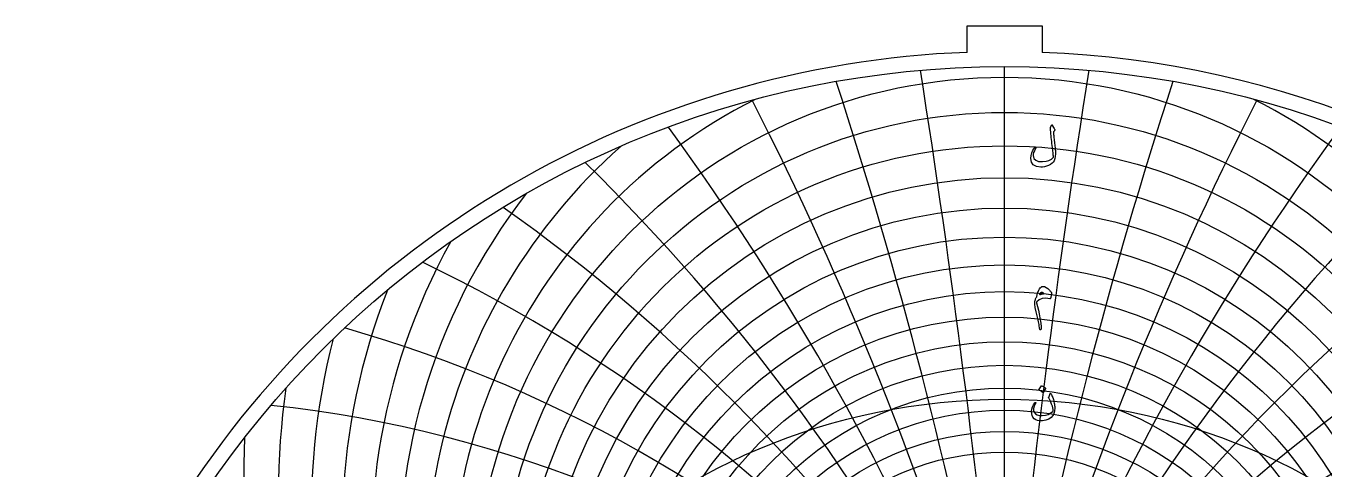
# Model space of a CAD drawing. Header units: millimetres. Extents: x -137 to 137, y -137 to 141.
# Drawn here: x -137.1 to 44.8, y 78.6 to 140.7 of the extents above; entities that cross this region are included whole.
import ezdxf

# ---------------------------------------------------------------- set-up
doc = ezdxf.new("R2010")
doc.units = ezdxf.units.MM
for name, color, linetype in [('CUT_OUTER', 1, 'Continuous'), ('ENGRAVE', 7, 'Continuous'), ('ENGRAVE_FINE', 8, 'Continuous'), ('TEXT', 5, 'Continuous')]:
    doc.layers.add(name, color=color, linetype=linetype)

msp = doc.modelspace()

# ---------------------------------------------------------------- linework, layer by layer
at = {"layer": 'CUT_OUTER'}
for points in [[(-5.25, 140.7), (5.25, 140.7), (5.25, 137)], [(-5.25, 137), (-5.25, 140.7)]]:
    msp.add_lwpolyline(points, dxfattribs=at)
for start, end in [(92.1943, 204.6095), (204.6093, 87.8054)]:
    msp.add_arc((0, 0), 137.1, start, end, dxfattribs=at)
at = {"layer": 'ENGRAVE'}
msp.add_lwpolyline([(0, -135), (0, 135)], dxfattribs=at)
for centre, radius in [((0, 0), 135), ((0, 54.68), 64.75), ((0, 48.78), 51.1), ((0, 0), 88.37), ((0, 44.63), 39.23)]:
    msp.add_circle(centre, radius, dxfattribs=at)
for centre, radius, start, end in [((0, 63.11), 81.09, 131.5057, 48.4943), ((0, 75.53), 101.71, 171.8618, 8.1382)]:
    msp.add_arc(centre, radius, start, end, dxfattribs=at)
at = {"layer": 'ENGRAVE_FINE'}
for centre, radius in [((0, 59.36), 74.15), ((0, 57.69), 70.89), ((0, 56.13), 67.76), ((0, 53.33), 61.84), ((0, 52.07), 59.03), ((0, 50.9), 56.3), ((0, 49.8), 53.66), ((0, 47.83), 48.6), ((0, 46.95), 46.18), ((0, 46.12), 43.81), ((0, 45.35), 41.49), ((0, 43.97), 37.01)]:
    msp.add_circle(centre, radius, dxfattribs=at)
for centre, radius, start, end in [((-685.26, -82.41), 695.83, 3.94757, 18.02646), ((-685.26, -82.41), 695.83, 3.94757, 18.02646), ((-1381.09, -82.41), 1386.37, 1.97061, 9.00057), ((-1381.09, -82.41), 1386.37, 1.97061, 9.00057), ((685.26, -82.41), 695.83, 161.97354, 176.05243), ((685.26, -82.41), 695.83, 161.97354, 176.05243), ((1381.09, -82.41), 1386.37, 170.99943, 178.02939), ((1381.09, -82.41), 1386.37, 170.99943, 178.02939), ((0, 61.17), 77.55, 116.762, 63.238), ((-450.94, -82.41), 466.85, 5.9373, 27.103), ((-450.94, -82.41), 466.85, 5.9373, 27.103), ((450.94, -82.41), 466.85, 152.897, 174.0627), ((450.94, -82.41), 466.85, 152.897, 174.0627), ((-331.98, -82.41), 353.28, 7.9464, 36.2552), ((-331.98, -82.41), 353.28, 7.9464, 36.2552), ((331.98, -82.41), 353.28, 143.7448, 172.0536), ((331.98, -82.41), 353.28, 143.7448, 172.0536), ((-259.12, -82.41), 285.91, 9.9817, 45.5076), ((-259.12, -82.41), 285.91, 9.9817, 45.5076), ((259.12, -82.41), 285.91, 134.4924, 170.0183), ((259.12, -82.41), 285.91, 134.4924, 170.0183), ((0, 65.22), 84.81, 142.1984, 37.8016), ((-209.28, -82.41), 241.66, 12.0503, 54.8837), ((-209.28, -82.41), 241.66, 12.0503, 54.8837), ((209.28, -82.41), 241.66, 125.1163, 167.9497), ((209.28, -82.41), 241.66, 125.1163, 167.9497), ((0, 67.49), 88.7, 151.0151, 28.9849), ((-172.56, -82.41), 210.66, 14.1597, 64.4044), ((-172.56, -82.41), 210.66, 14.1597, 64.4044), ((172.56, -82.41), 210.66, 115.5956, 165.8403), ((172.56, -82.41), 210.66, 115.5956, 165.8403), ((0, 69.95), 92.81, 158.6874, 21.3126), ((-144, -82.41), 187.98, 16.318, 74.0865), ((-144, -82.41), 187.98, 16.318, 74.0865), ((144, -82.41), 187.98, 105.9135, 163.682), ((144, -82.41), 187.98, 105.9135, 163.682), ((0, 72.62), 97.13, 165.5686, 14.4314), ((-120.83, -82.41), 170.88, 18.5338, 83.9394), ((-120.83, -82.41), 170.88, 18.5338, 83.9394), ((120.83, -82.41), 170.88, 96.0606, 161.4662), ((120.83, -82.41), 170.88, 96.0606, 161.4662), ((0, 78.7), 106.57, 177.6965, 2.3035)]:
    msp.add_arc(centre, radius, start, end, dxfattribs=at)
at = {"layer": 'TEXT'}
for points in [[(6.57, 126.77), (6.58, 126.8), (6.6, 126.81), (6.62, 126.82), (6.64, 126.83), (6.67, 126.82), (6.69, 126.81), (6.7, 126.79), (6.72, 126.76), (6.78, 126.59), (6.86, 126.45), (6.93, 126.33), (7.01, 126.23), (7.04, 126.19), (7.05, 126.15), (7.04, 126.11), (7.01, 126.06), (6.99, 126.03), (6.97, 126.01), (6.96, 125.98), (6.94, 125.96), (6.93, 125.94), (6.92, 125.92), (6.9, 125.9), (6.89, 125.89), (6.87, 125.86), (6.86, 125.83), (6.85, 125.79), (6.85, 125.74), (6.86, 125.62), (6.87, 125.48), (6.88, 125.33), (6.9, 125.17), (6.92, 125), (6.94, 124.82), (6.96, 124.63), (6.99, 124.42), (7.01, 124.22), (7.04, 124.03), (7.06, 123.85), (7.08, 123.68), (7.09, 123.52), (7.1, 123.38), (7.12, 123.25), (7.12, 123.12), (7.13, 122.76), (7.1, 122.42), (7.04, 122.1), (6.93, 121.8), (6.82, 121.62), (6.66, 121.45), (6.44, 121.3), (6.17, 121.16), (5.87, 121.05), (5.59, 120.97), (5.32, 120.92), (5.08, 120.91), (4.46, 120.99), (4.02, 121.23), (3.76, 121.6), (3.67, 122.13), (3.7, 122.52), (3.8, 122.9), (3.98, 123.28), (4.22, 123.65), (4.24, 123.67), (4.26, 123.68), (4.28, 123.69), (4.3, 123.68), (4.32, 123.67), (4.34, 123.66), (4.35, 123.65), (4.36, 123.63), (4.36, 123.61), (4.36, 123.58), (4.36, 123.56), (4.34, 123.54), (4.18, 123.21), (4.06, 122.94), (4, 122.71), (3.99, 122.53), (4.11, 122.14), (4.37, 121.87), (4.77, 121.72), (5.32, 121.68), (5.81, 121.73), (6.22, 121.86), (6.56, 122.05), (6.83, 122.31), (6.83, 122.44), (6.82, 122.59), (6.8, 122.76), (6.79, 122.95), (6.76, 123.16), (6.74, 123.39), (6.7, 123.65), (6.67, 123.93), (6.63, 124.22), (6.6, 124.5), (6.57, 124.78), (6.54, 125.05), (6.51, 125.32), (6.48, 125.59), (6.46, 125.85), (6.44, 126.11), (6.41, 126.35), (6.41, 126.38), (6.42, 126.41), (6.42, 126.43), (6.43, 126.46)], [(4.51, 102.75), (4.53, 102.86), (4.56, 102.98), (4.58, 103.09), (4.61, 103.21), (4.65, 103.32), (4.68, 103.43), (4.73, 103.54), (4.78, 103.65), (4.88, 103.84), (4.99, 103.99), (5.11, 104.1), (5.23, 104.16), (5.41, 104.19), (5.6, 104.16), (5.82, 104.05), (6.05, 103.88), (6.12, 103.83), (6.18, 103.77), (6.24, 103.71), (6.3, 103.65), (6.36, 103.59), (6.41, 103.52), (6.47, 103.45), (6.53, 103.39), (6.55, 103.35), (6.57, 103.31), (6.58, 103.27), (6.58, 103.23), (6.56, 103.09), (6.54, 102.95), (6.51, 102.84), (6.5, 102.74), (6.48, 102.65), (6.47, 102.59), (6.45, 102.54), (6.45, 102.52), (6.42, 102.48), (6.4, 102.46), (6.36, 102.45), (6.32, 102.46), (5.76, 102.54), (5.27, 102.49), (4.86, 102.32), (4.51, 102.02), (4.49, 101.99), (4.48, 101.95), (4.47, 101.91), (4.48, 101.88), (4.61, 101.39), (4.73, 100.88), (4.85, 100.35), (4.96, 99.8), (5.08, 99.06), (5.14, 98.53), (5.11, 98.21), (5.02, 98.09), (4.98, 98.1), (4.94, 98.13), (4.92, 98.19), (4.91, 98.28), (4.89, 98.45), (4.86, 98.64), (4.83, 98.83), (4.8, 99.03), (4.76, 99.24), (4.71, 99.45), (4.66, 99.67), (4.6, 99.9), (4.42, 100.65), (4.29, 101.25), (4.23, 101.69), (4.23, 101.98), (4.25, 102.11), (4.28, 102.23), (4.31, 102.35), (4.34, 102.45), (4.38, 102.54), (4.42, 102.62), (4.47, 102.69), (4.51, 102.75)], [(4.89, 103.02), (4.96, 103.04), (5.03, 103.07), (5.1, 103.09), (5.18, 103.11), (5.26, 103.13), (5.35, 103.15), (5.43, 103.16), (5.52, 103.18), (5.4, 103.27), (5.29, 103.33), (5.2, 103.36), (5.12, 103.36), (5.04, 103.31), (4.97, 103.24), (4.92, 103.14), (4.89, 103.02)], [(6.5, 89.15), (6.56, 89.03), (6.62, 88.9), (6.68, 88.76), (6.74, 88.63), (6.79, 88.48), (6.84, 88.33), (6.88, 88.17), (6.92, 88), (6.96, 87.84), (6.99, 87.67), (7.01, 87.51), (7.02, 87.34), (7.02, 87.18), (7.02, 87.02), (7, 86.86), (6.98, 86.7), (6.95, 86.53), (6.9, 86.38), (6.84, 86.24), (6.76, 86.11), (6.51, 85.81), (6.19, 85.59), (5.78, 85.43), (5.29, 85.35), (4.94, 85.34), (4.63, 85.38), (4.37, 85.49), (4.14, 85.64), (3.98, 85.84), (3.86, 86.08), (3.8, 86.35), (3.79, 86.66), (3.83, 86.98), (3.92, 87.29), (4.05, 87.59), (4.23, 87.88), (4.26, 87.91), (4.29, 87.93), (4.31, 87.93), (4.34, 87.92), (4.36, 87.9), (4.37, 87.87), (4.36, 87.83), (4.33, 87.78), (4.15, 87.42), (4.06, 87.09), (4.07, 86.8), (4.16, 86.55), (4.33, 86.35), (4.57, 86.2), (4.88, 86.11), (5.25, 86.09), (5.71, 86.13), (6.12, 86.25), (6.48, 86.45), (6.79, 86.72), (6.79, 86.73), (6.8, 86.74), (6.8, 86.76), (6.8, 86.78), (6.79, 86.96), (6.75, 87.18), (6.69, 87.42), (6.59, 87.69), (6.54, 87.83), (6.49, 87.95), (6.44, 88.07), (6.39, 88.18), (6.34, 88.28), (6.29, 88.37), (6.25, 88.44), (6.21, 88.51), (6.18, 88.54), (6.17, 88.58), (6.17, 88.61), (6.18, 88.63), (6.39, 89.17), (6.41, 89.2), (6.44, 89.21), (6.47, 89.19), (6.5, 89.15)], [(5.16, 90.24), (5.17, 90.25), (5.18, 90.25), (5.2, 90.25), (5.22, 90.25), (5.36, 90.19), (5.49, 90.12), (5.62, 90.04), (5.73, 89.95), (5.75, 89.93), (5.75, 89.92), (5.75, 89.9), (5.74, 89.89), (5.4, 89.34), (5.39, 89.32), (5.37, 89.32), (5.35, 89.33), (5.33, 89.34), (5.31, 89.36), (5.27, 89.38), (5.23, 89.41), (5.17, 89.45), (5.11, 89.49), (5.02, 89.54), (4.93, 89.6), (4.82, 89.66), (4.8, 89.67), (4.8, 89.69), (4.8, 89.7), (4.8, 89.71)]]:
    msp.add_lwpolyline(points, close=True, dxfattribs=at)

doc.saveas('drawing.dxf')
